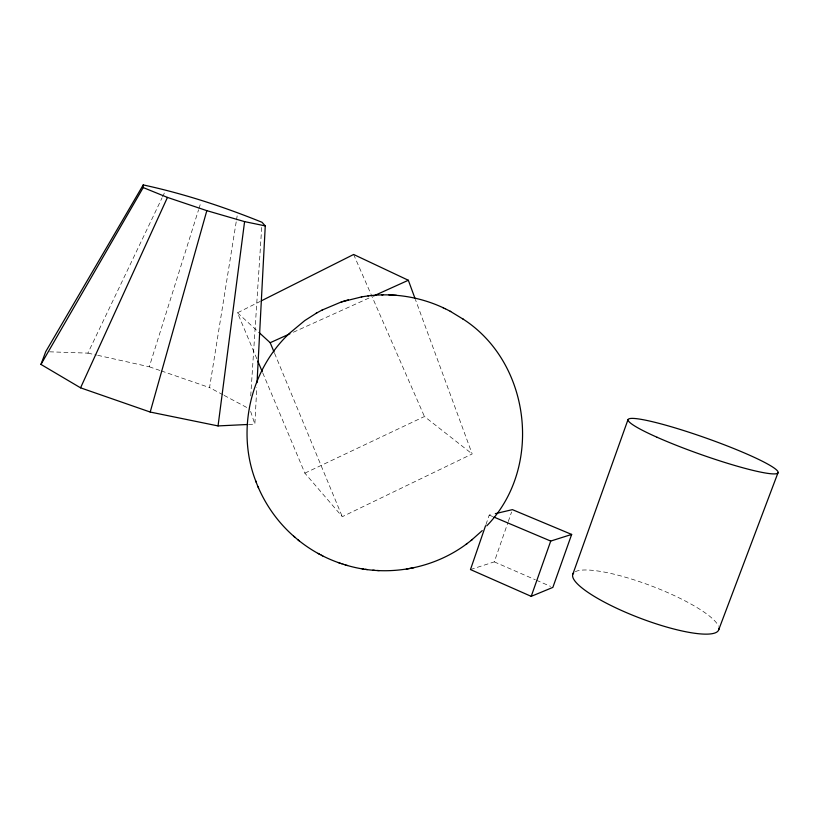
<?xml version="1.0" encoding="UTF-8"?>
<svg xmlns="http://www.w3.org/2000/svg" width="819" height="819" viewBox="0 0 819 819"><rect width="100%" height="100%" fill="white"/><g stroke="black" fill="none" stroke-linecap="round" stroke-linejoin="round"><path stroke-width="0.61" stroke-dasharray="4.09 3.07" d="M248.515 424.447L254.863 424.14L256.777 387.541M250.727 395.905L261.722 227.119M222.993 394.778L209.551 387.592L236.312 221.161M236.507 219.942L237.49 213.841M97.717 355.313L149.273 366.779L198.577 209.766M198.945 208.599L200.768 202.795M485.964 524.559L489.219 515.079L492.884 514.219M470.475 569.553L494.287 561.875L507.872 522.706M508.282 521.519L511.578 512.018M49.549 351.812L87.889 353.132L162.029 197.891M162.572 196.765L165.264 191.114M256.828 358.794L237.51 312.807L260.278 301.372M262.776 372.942L304.883 473.147L342.281 516.687L472.184 453.951L415.376 299.426M304.883 473.147L424.437 416.513L472.184 453.951M293.407 332.217L371.181 297.051M87.889 353.132L96.488 355.047M149.273 366.779L160.125 370.526M161.333 370.935L209.551 387.592M489.219 515.079L492.7 516.554M494.287 561.875L535.288 579.739M536.455 580.251L550.511 586.373M224.109 395.372L249.867 409.142M237.51 312.807L258.057 331.603M353.634 254.474L424.437 416.513M274.58 353.286L342.281 516.687M250.634 411.445L254.863 424.14M575.337 571.703A78.061 17.066 20.9 0 1 651.74 586.066A78.061 17.066 20.9 0 1 718.478 626.197"/><path stroke-width="1.23" d="M247.246 424.508L218.049 425.921L150.205 412.049L80.559 387.827L40.95 364.424L143.212 187.561L143.223 184.92C183.845 193.673 223.526 206.716 262.039 222.287L265.264 225.901L257.043 382.647M218.049 425.921L244.584 221.621L206.828 210.657L167.455 197.42L143.212 187.561M150.205 412.049L206.828 210.657M485.554 525.737L470.475 569.553L531.214 596.355L552.856 587.397L571.662 534.428L512.397 509.643L495.321 513.656M531.214 596.355L550.726 541.072L571.662 534.428M572.819 574.221L628.06 419.471M40.95 364.424L45.721 351.679L143.223 184.92M718.724 629.739L778.009 472.727M80.559 387.827L167.455 197.42M486.803 525.808C543.243 467.833 531.07 362.704 463.001 319.041M288.667 334.08C249.693 371.191 236.281 432.063 256.152 482.094M482.248 530.599L471.263 540.366M289.291 333.466L304.77 320.567L316.789 312.919M345.065 564.813C386.128 577.569 432.975 569.389 467.28 543.437M466.083 544.369L472.481 539.424M322.072 310.073L341.267 301.976L361.978 296.806M316.124 313.288L322.686 309.736M261.415 300.798L353.634 254.474L408.333 280.262L414.936 298.229M258.988 332.453L270.188 342.711L289.926 333.783M373.505 296.007L408.333 280.262M348.31 299.826L341.267 301.976M406.337 569.082L413.923 567.68M367.997 295.925C394.287 292.588 421.478 297.143 445.29 308.753M361.363 296.898L368.54 295.843M381.818 294.912L382.944 294.891M388.933 294.922L396.468 295.331M372.799 570.208L374.488 570.321M377.293 570.495L379.197 570.618M362.029 568.816L363.687 569.062M365.417 569.307L367.352 569.604M244.584 221.621L265.264 225.901M343.489 564.332L345.649 564.997M346.632 565.274L347.532 565.55M341.871 563.81L343.755 564.414M339.987 563.175L341.912 563.82M297.962 539.834C310.125 549.733 323.986 557.585 338.8 562.755M338.124 562.52L340.356 563.298M493.867 517.045L550.726 541.072M442.854 307.596L443.417 307.852M450.184 311.251L463.493 319.369M444.891 308.538L450.726 311.527M317.926 553.357L319.645 554.268M321.273 555.128L322.747 555.906M255.559 480.61C263.667 502.467 277.324 522.287 295.086 537.407M293.652 536.22L299.273 540.919M257.821 361.148L262.275 371.754M270.188 342.711L274.089 352.109M258.005 486.66L258.579 488.114M718.928 628.06A78.061 17.066 20.9 0 1 639.864 618.069A78.061 17.066 20.9 0 1 573.73 572.839M657.094 437.274A79.566 8.61 19.5 0 0 777.374 473.413A79.566 8.61 19.5 0 0 674.6 427.743A79.566 8.61 19.5 0 0 657.094 437.274"/></g></svg>
